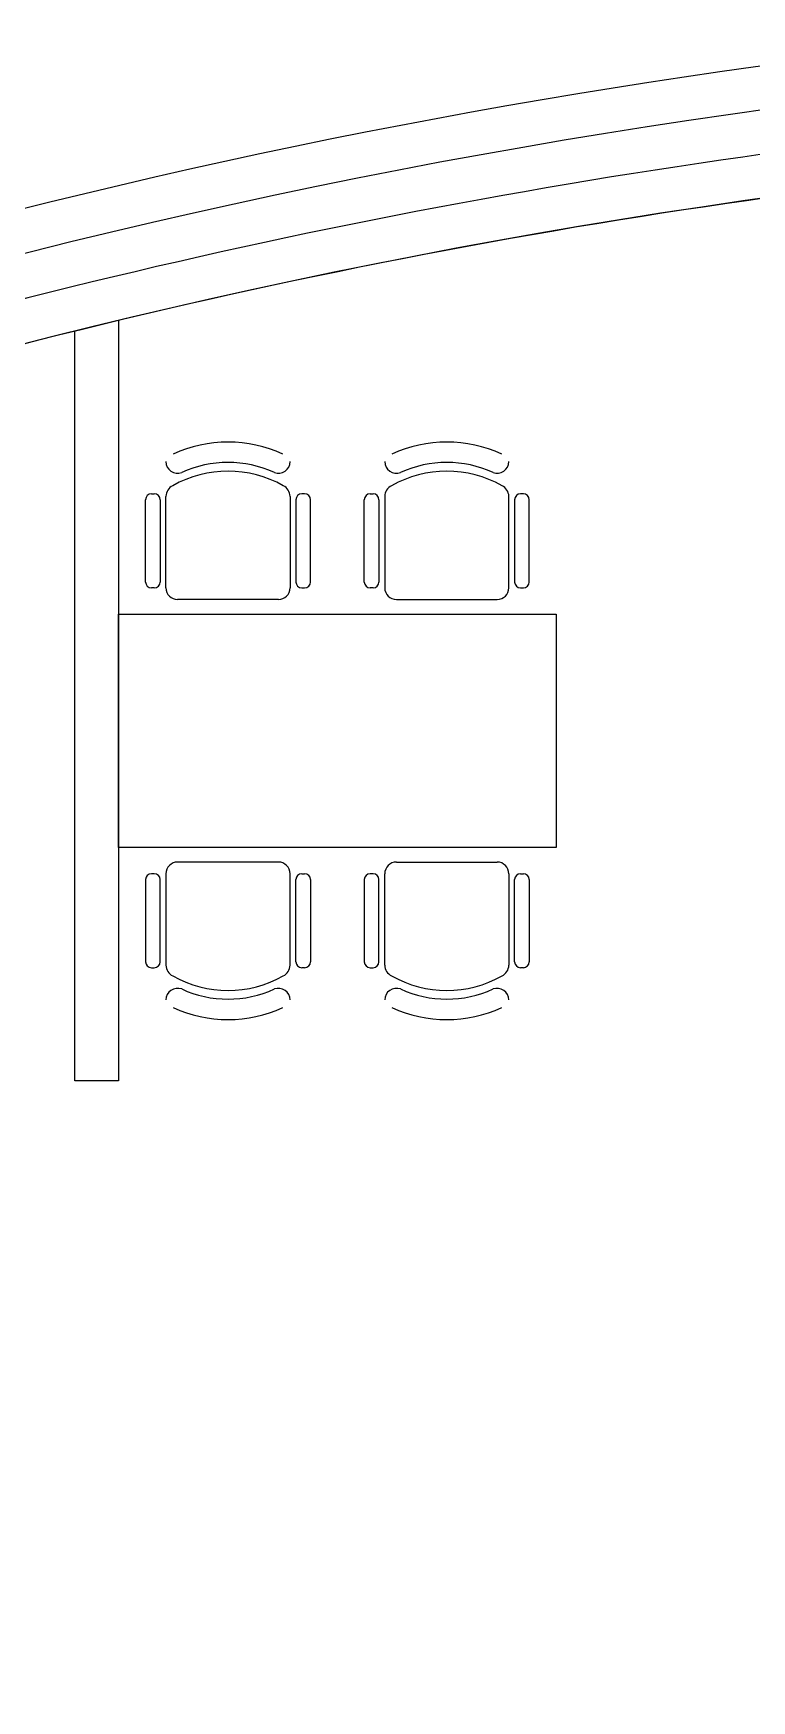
# Model space of a CAD drawing. Header units: millimetres. Extents: x 13515 to 183937, y -33900 to -660.
# Drawn here: x 118629.6 to 118668.2, y -19282.3 to -19192.9 of the extents above; entities that cross this region are included whole.
import ezdxf

# ---------------------------------------------------------------- set-up
doc = ezdxf.new("R2010")
doc.units = ezdxf.units.MM
doc.header["$LTSCALE"] = 100
doc.header["$MEASUREMENT"] = 0
doc.layers.get('0').update_dxf_attribs({"linetype": 'CONTINUOUS'})
doc.layers.add('ELE9', color=9, linetype='CONTINUOUS')

# ---------------------------------------------------------------- blocks, each defined once
blk = doc.blocks.new('FGHJ')
at = {"layer": 'ELE9'}
for p, q in [((36998966.4, 65806.3), (36998966.4, 66088.6)), ((36998986.4, 66108.6), (36998996.4, 66108.6)), ((36999016.4, 66088.6), (36999016.4, 65806.3)), ((36999036.4, 65786.3), (36999036.4, 66100.1)), ((36999461.7, 66100.1), (36999461.7, 65786.3)), ((36999481.7, 66088.6), (36999481.7, 65806.3)), ((36999511.7, 66108.6), (36999501.7, 66108.6)), ((36999531.7, 65806.3), (36999531.7, 66088.6)), ((36999716.4, 65806.3), (36999716.4, 66088.6)), ((36999736.4, 66108.6), (36999746.4, 66108.6)), ((36999766.4, 66088.6), (36999766.4, 65806.3)), ((36999786.4, 66100.1), (36999786.4, 65786.3)), ((37000211.7, 65786.3), (37000211.7, 66100.1)), ((37000231.7, 66088.6), (37000231.7, 65806.3)), ((37000261.7, 66108.6), (37000251.7, 66108.6)), ((37000281.7, 65806.3), (37000281.7, 66088.6)), ((36998996.4, 65786.3), (36998986.4, 65786.3)), ((36999421.7, 65746.3), (36999076.4, 65746.3)), ((36999501.7, 65786.3), (36999511.7, 65786.3)), ((36999746.4, 65786.3), (36999736.4, 65786.3)), ((36999826.4, 65746.3), (37000171.7, 65746.3)), ((37000251.7, 65786.3), (37000261.7, 65786.3)), ((36999421.7, 64846.3), (36999076.4, 64846.3)), ((36999826.4, 64846.3), (37000171.7, 64846.3)), ((36998966.4, 64786.3), (36998966.4, 64504.1)), ((36998996.4, 64806.3), (36998986.4, 64806.3)), ((36999016.4, 64504.1), (36999016.4, 64786.3)), ((36999036.4, 64806.3), (36999036.4, 64492.6)), ((36999461.7, 64492.6), (36999461.7, 64806.3)), ((36999481.7, 64504.1), (36999481.7, 64786.3)), ((36999501.7, 64806.3), (36999511.7, 64806.3)), ((36999531.7, 64786.3), (36999531.7, 64504.1)), ((36999716.4, 64786.3), (36999716.4, 64504.1)), ((36999746.4, 64806.3), (36999736.4, 64806.3)), ((36999766.4, 64504.1), (36999766.4, 64786.3)), ((36999786.4, 64492.6), (36999786.4, 64806.3)), ((37000211.7, 64806.3), (37000211.7, 64492.6)), ((37000231.7, 64504.1), (37000231.7, 64786.3)), ((37000251.7, 64806.3), (37000261.7, 64806.3)), ((37000281.7, 64786.3), (37000281.7, 64504.1)), ((36998986.4, 64484.1), (36998996.4, 64484.1)), ((36999511.7, 64484.1), (36999501.7, 64484.1)), ((36999736.4, 64484.1), (36999746.4, 64484.1)), ((37000261.7, 64484.1), (37000251.7, 64484.1))]:
    blk.add_line(p, q, dxfattribs=at)
at = {"layer": 'ELE9', "ltscale": 0.1}
for points in [[(37030999.1, 67646.3), (37004299.1, 67646.3, 0.414214), (36980799.1, 44146.3), (36980799.1, 24146.3)], [(37030999.1, 67346.3), (37004299.1, 67346.3, 0.414214), (36981099.1, 44146.3), (36981099.1, 24146.3)], [(37002081.4, 67239.5, 0.051813), (36997367.8, 66286.9)]]:
    blk.add_lwpolyline(points, format="xyb", dxfattribs=at)
blk.add_lwpolyline([(36998874.1, 66703.1), (36998874.1, 64096.3), (36998724.1, 64096.3), (36998724.1, 66666.5)], dxfattribs=at)
at = {"layer": 'ELE9'}
blk.add_lwpolyline([(36998874.1, 64896.3), (36998874.1, 65696.3), (37000374.1, 65696.3), (37000374.1, 64896.3), (36998874.1, 64896.3)], dxfattribs=at)
at = {"layer": 'ELE9', "ltscale": 0.1}
for radius, end in [(23715.4, 114.55111), (23415.4, 107.35729)]:
    blk.add_arc((37004308.5, 44080.9), radius, 95.49309, end, dxfattribs=at)
at = {"layer": 'ELE9'}
for centre, radius, start, end in [((36999249.1, 65836.7), 449.6, 65.2595, 114.7405), ((36999999.1, 65836.7), 449.6, 65.2595, 114.7405), ((36999076.4, 66219.1), 40, 180, 290.1368), ((36999249.1, 65836.7), 379.6, 65.2595, 114.7405), ((36999421.7, 66219.1), 40, 249.8632, 0), ((36999826.4, 66219.1), 40, 180, 290.1368), ((36999999.1, 65836.7), 379.6, 65.2595, 114.7405), ((37000171.7, 66219.1), 40, 249.8632, 0), ((36999076.4, 66100.1), 40, 114.8346, 180), ((36999249.1, 65802.1), 384.3, 60.4643, 119.5357), ((36999421.7, 66100.1), 40, 0, 65.1654), ((36999826.4, 66100.1), 40, 114.8346, 180), ((36999999.1, 65802.1), 384.3, 60.4643, 119.5357), ((37000171.7, 66100.1), 40, 0, 65.1654), ((36998986.4, 66088.6), 20, 90, 180), ((36998996.4, 66088.6), 20, 0, 90), ((36999501.7, 66088.6), 20, 90, 180), ((36999511.7, 66088.6), 20, 0, 90), ((36999736.4, 66088.6), 20, 90, 180), ((36999746.4, 66088.6), 20, 0, 90), ((37000251.7, 66088.6), 20, 90, 180), ((37000261.7, 66088.6), 20, 0, 90), ((36998986.4, 65806.3), 20, 180, 270), ((36998996.4, 65806.3), 20, 270, 0), ((36999501.7, 65806.3), 20, 180, 270), ((36999511.7, 65806.3), 20, 270, 0), ((36999736.4, 65806.3), 20, 180, 270), ((36999746.4, 65806.3), 20, 270, 0), ((37000251.7, 65806.3), 20, 180, 270), ((37000261.7, 65806.3), 20, 270, 0), ((36999076.4, 65786.3), 40, 180, 270), ((36999421.7, 65786.3), 40, 270, 0), ((36999826.4, 65786.3), 40, 180, 270), ((37000171.7, 65786.3), 40, 270, 0), ((36999076.4, 64806.3), 40, 90, 180), ((36999421.7, 64806.3), 40, 0, 90), ((36999826.4, 64806.3), 40, 90, 180), ((37000171.7, 64806.3), 40, 0, 90), ((36998986.4, 64786.3), 20, 90, 180), ((36998996.4, 64786.3), 20, 0, 90), ((36999501.7, 64786.3), 20, 90, 180), ((36999511.7, 64786.3), 20, 0, 90), ((36999736.4, 64786.3), 20, 90, 180), ((36999746.4, 64786.3), 20, 0, 90), ((37000251.7, 64786.3), 20, 90, 180), ((37000261.7, 64786.3), 20, 0, 90), ((36998986.4, 64504.1), 20, 180, 270), ((36998996.4, 64504.1), 20, 270, 0), ((36999076.4, 64492.6), 40, 180, 245.1654), ((36999421.7, 64492.6), 40, 294.8346, 0), ((36999501.7, 64504.1), 20, 180, 270), ((36999511.7, 64504.1), 20, 270, 0), ((36999736.4, 64504.1), 20, 180, 270), ((36999746.4, 64504.1), 20, 270, 0), ((36999826.4, 64492.6), 40, 180, 245.1654), ((37000171.7, 64492.6), 40, 294.8346, 0), ((37000251.7, 64504.1), 20, 180, 270), ((37000261.7, 64504.1), 20, 270, 0), ((36999249.1, 64790.6), 384.3, 240.4643, 299.5357), ((36999999.1, 64790.6), 384.3, 240.4643, 299.5357), ((36999076.4, 64373.6), 40, 69.8632, 180), ((36999249.1, 64755.9), 379.6, 245.2595, 294.7405), ((36999421.7, 64373.6), 40, 0, 110.1368), ((36999826.4, 64373.6), 40, 69.8632, 180), ((36999999.1, 64755.9), 379.6, 245.2595, 294.7405), ((37000171.7, 64373.6), 40, 0, 110.1368), ((36999249.1, 64755.9), 449.6, 245.2595, 294.7405), ((36999999.1, 64755.9), 449.6, 245.2595, 294.7405)]:
    blk.add_arc(centre, radius, start, end, dxfattribs=at)

msp = doc.modelspace()

# ---------------------------------------------------------------- block references
at = {"xscale": 0.01565102769230769, "yscale": 0.01565102769230769, "zscale": 0.01565102769230769}
msp.add_blockref('FGHJ', (-460436.194, -20252.242), dxfattribs=at)

doc.saveas('drawing.dxf')
